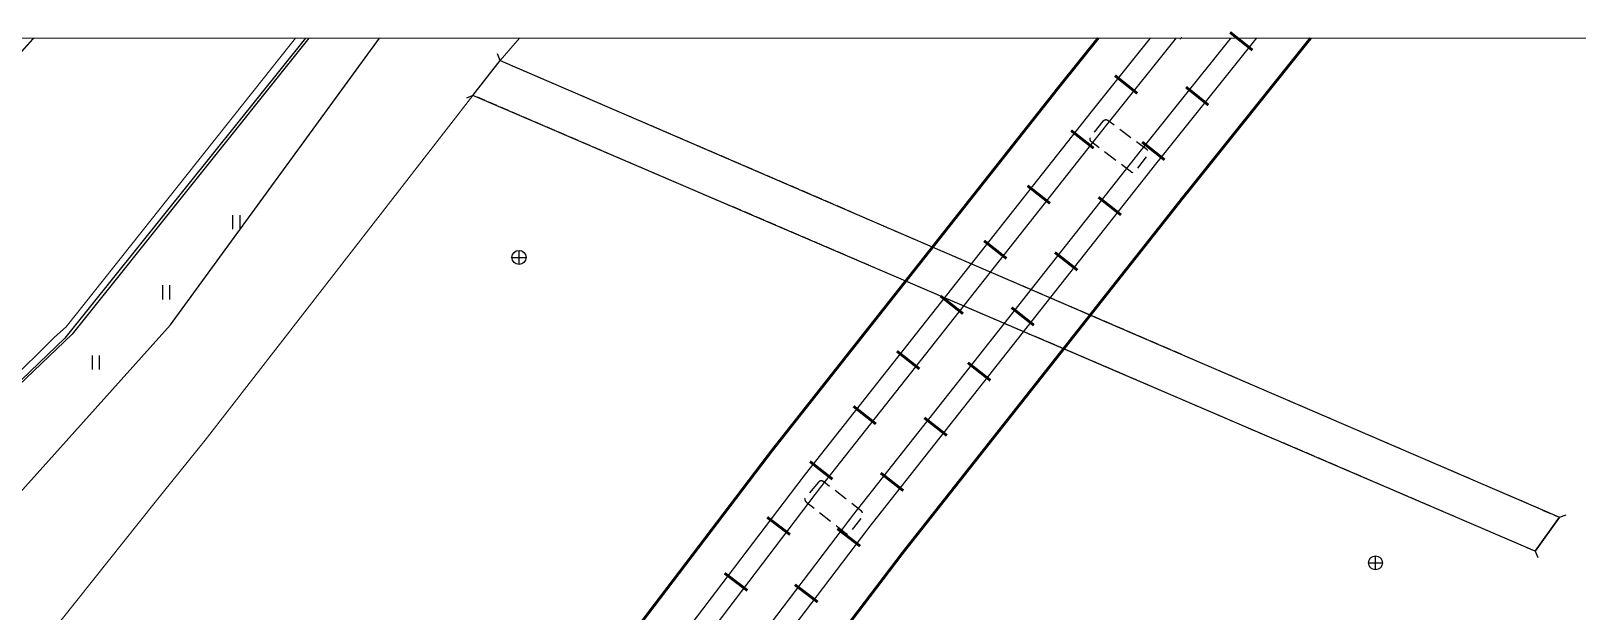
# Model space of a CAD drawing. Extents: x 396500 to 398250, y 1005980 to 1008200.
# Drawn here: x 397168.1 to 397278.1, y 1007089.2 to 1007130.5 of the extents above; entities that cross this region are included whole.
import ezdxf

# ---------------------------------------------------------------- set-up
doc = ezdxf.new("R2010")
doc.units = 0
doc.header["$LTSCALE"] = 0.5
for name, pattern in [('X2', [10, 8, -2]), ('X31', [1.8, 1.2, -0.6]), ('X5', [3, 2, -1])]:
    doc.linetypes.add(name, pattern=pattern)
doc.layers.get('0').update_dxf_attribs({"linetype": 'CONTINUOUS'})
doc.layers.add('ASSIST', color=7, linetype='CONTINUOUS', plot=False)
for name, color, linetype in [('DLSS', 4, 'CONTINUOUS'), ('DMTZ', 3, 'CONTINUOUS'), ('GXYZ', 2, 'CONTINUOUS'), ('JMD', 6, 'CONTINUOUS'), ('SXSS', 5, 'CONTINUOUS'), ('ZBTZ', 3, 'CONTINUOUS')]:
    doc.layers.add(name, color=color, linetype=linetype)
doc.layers.add('绘图层', color=6, linetype='CONTINUOUS', lineweight=5)
doc.linetypes.add('10422', pattern='A,2,[150,AAA.SHX,S=1,R=0,X=0,Y=1],2,[177,AAA.SHX,S=1,R=0,X=0,Y=0.8],1e-09', length=4)
doc.linetypes.add('444', pattern='A,4.5,[145,AAA.SHX,S=1,R=0,X=0,Y=1],4.5,-0.5,[146,AAA.SHX,S=1,R=0,X=0,Y=0],-0.5', length=10)
doc.linetypes.add('833', pattern='A,2,[150,AAA.SHX,S=0.8,R=0,X=0,Y=0.8],2,[150,AAA.SHX,S=2,R=0,X=0,Y=2],1e-11', length=4)

# ---------------------------------------------------------------- blocks, each defined once
blk = doc.blocks.new('gc043')
for p, q in [((-1, 0), (1, 0)), ((0, -1), (0, 1))]:
    blk.add_line(p, q)
blk.add_circle((0, 0), 1)
blk = doc.blocks.new('gc121')
for p, q in [((-0.5, -1), (-0.5, 1)), ((0.5, -1), (0.5, 1))]:
    blk.add_line(p, q)

msp = doc.modelspace()

# ---------------------------------------------------------------- linework, layer by layer
at = {"layer": 'ASSIST', "linetype": 'Continuous', "flags": 128}
for points in [[(397250, 1007104.25), (397199.51, 1007125.92), (397201.44, 1007128.41), (397250, 1007107.46)], [(397242.78, 1007110.57), (397250, 1007107.46)], [(397250, 1007104.25), (397240.88, 1007108.17)], [(397250, 1007107.46), (397276.82, 1007095.89), (397275.08, 1007093.49), (397250, 1007104.25)], [(397250, 1007107.46), (397276.82, 1007095.89), (397275.08, 1007093.49), (397250, 1007104.25)]]:
    msp.add_lwpolyline(points, dxfattribs=at)
at = {"layer": 'DLSS', "linetype": 'Continuous', "lineweight": 0, "const_width": 0.1}
msp.add_lwpolyline([(397067.52, 1007000), (397072.88, 1007006.2), (397081.87, 1007018.24), (397085.74, 1007024.79), (397090.45, 1007031.29), (397101.92, 1007043.06), (397110.66, 1007053.27), (397118.99, 1007065.96), (397129.7, 1007079.28), (397134.55, 1007085.76), (397136.04, 1007088.72), (397142.6, 1007096.84), (397155.68, 1007114.14), (397161.62, 1007122.59), (397168.26, 1007130)], dxfattribs=at)
at = {"layer": 'DLSS', "linetype": 'Continuous', "const_width": 0.2, "elevation": -27.35, "flags": 128}
for points in [[(397244, 1007130), (397241.16, 1007126.46), (397220.77, 1007100.62), (397201.13, 1007074.77), (397180.38, 1007048.99), (397161.18, 1007022.36), (397145.07, 1007000)], [(397250, 1007118.61), (397250.41, 1007119.12), (397259.12, 1007130)], [(397159.62, 1007000), (397170.75, 1007015.45), (397189.77, 1007041.83), (397210.43, 1007067.49), (397230.11, 1007093.39), (397250, 1007118.61)]]:
    msp.add_lwpolyline(points, dxfattribs=at)
at = {"layer": 'DLSS', "color": 7, "linetype": 'X2', "const_width": 0.1, "elevation": -27.35, "flags": 128}
for points in [[(397247.71, 1007130), (397243.43, 1007124.65), (397223.07, 1007098.84), (397203.42, 1007072.98), (397182.68, 1007047.23), (397163.53, 1007020.66), (397148.65, 1007000)], [(397250, 1007123.41), (397255.27, 1007130)], [(397155.92, 1007000), (397168.32, 1007017.21), (397187.38, 1007043.65), (397208.07, 1007069.34), (397227.74, 1007095.23), (397248.06, 1007120.99), (397250, 1007123.41)]]:
    msp.add_lwpolyline(points, dxfattribs=at)
at = {"layer": 'DLSS', "linetype": 'X2', "const_width": 0.1, "elevation": -27.35, "flags": 128}
for points in [[(397249.55, 1007130), (397244.55, 1007123.76), (397224.2, 1007097.97), (397204.55, 1007072.09), (397183.83, 1007046.36), (397164.69, 1007019.82), (397150.41, 1007000)], [(397250, 1007125.71), (397253.44, 1007130)], [(397154.16, 1007000), (397167.15, 1007018.04), (397186.24, 1007044.52), (397206.94, 1007070.22), (397226.6, 1007096.11), (397246.94, 1007121.88), (397250, 1007125.71)]]:
    msp.add_lwpolyline(points, dxfattribs=at)
at = {"layer": 'DLSS', "linetype": 'Continuous', "const_width": 0.2, "flags": 128}
for points in [[(397249.9, 1007129.96), (397249.85, 1007130)], [(397253.38, 1007130.41), (397254.97, 1007129.14)], [(397246.78, 1007126.06), (397245.19, 1007127.33)], [(397250.25, 1007126.51), (397251.84, 1007125.23)], [(397243.67, 1007122.16), (397242.07, 1007123.42)], [(397247.13, 1007122.6), (397248.72, 1007121.33)], [(397240.57, 1007118.23), (397238.97, 1007119.49)], [(397244.02, 1007118.67), (397245.62, 1007117.41)], [(397237.47, 1007114.31), (397235.88, 1007115.57)], [(397240.92, 1007114.74), (397242.52, 1007113.48)], [(397234.38, 1007110.38), (397232.78, 1007111.64)], [(397237.83, 1007110.82), (397239.42, 1007109.56)], [(397231.28, 1007106.45), (397229.68, 1007107.71)], [(397234.73, 1007106.89), (397236.33, 1007105.63)], [(397228.18, 1007102.53), (397226.59, 1007103.79)], [(397231.63, 1007102.97), (397233.23, 1007101.71)], [(397225.09, 1007098.6), (397223.49, 1007099.86)], [(397228.53, 1007099.04), (397230.13, 1007097.78)], [(397222.07, 1007094.66), (397220.45, 1007095.89)], [(397225.44, 1007095.08), (397227.06, 1007093.84)], [(397219.04, 1007090.68), (397217.42, 1007091.91)], [(397222.42, 1007091.09), (397224.04, 1007089.86)]]:
    msp.add_lwpolyline(points, dxfattribs=at)
at = {"layer": 'DLSS', "linetype": 'X5', "flags": 128}
msp.add_lwpolyline([(397244.34, 1007124.08), (397243.42, 1007122.95, 0.393156), (397243.54, 1007122.61), (397246.39, 1007120.46), (397246.49, 1007120.43), (397246.65, 1007120.51), (397247.55, 1007121.71), (397247.58, 1007121.81), (397247.52, 1007121.99), (397247.45, 1007122.07), (397244.69, 1007124.12, 0.399848)], format="xyb", close=True, dxfattribs=at)
at = {"layer": 'DLSS', "linetype": 'X5', "elevation": 17.61, "flags": 128}
msp.add_lwpolyline([(397224.1, 1007098.39), (397223.16, 1007097.29, 0.393156), (397223.27, 1007096.94), (397226.07, 1007094.74), (397226.18, 1007094.7), (397226.34, 1007094.78), (397227.26, 1007095.95), (397227.3, 1007096.06), (397227.24, 1007096.24), (397227.16, 1007096.32), (397224.45, 1007098.43, 0.399848)], format="xyb", close=True, dxfattribs=at)
at = {"layer": 'DMTZ', "linetype": '10422', "lineweight": 0}
for points in [[(397081.74, 1007000), (397086.52, 1007006.76), (397110.35, 1007039.08), (397112.5, 1007041.87), (397115.52, 1007045.84), (397114.62, 1007046.59), (397118.27, 1007051.07), (397119.1, 1007050.58), (397121.91, 1007054.26), (397138.43, 1007075.6), (397148.22, 1007087.92), (397166.4, 1007105.4), (397169.74, 1007108.71), (397170.58, 1007109.44), (397186.5, 1007129.51), (397186.89, 1007130)], [(397187.84, 1007130), (397170.99, 1007108.93), (397161.08, 1007099.46), (397148.82, 1007087.7), (397119.12, 1007049.61), (397118.37, 1007050.17), (397117.65, 1007049.19)], [(397201.44, 1007128.41), (397202.82, 1007130)], [(397121.78, 1007025.25), (397121.18, 1007025.5), (397135.8, 1007044.8), (397159.13, 1007074.68), (397176.91, 1007096.97), (397180.45, 1007101.37), (397199.51, 1007125.92)]]:
    msp.add_lwpolyline(points, dxfattribs=at)
at = {"layer": 'JMD', "linetype": '444', "flags": 128}
msp.add_lwpolyline([(397187.6, 1007130), (397182.68, 1007123.86), (397170.48, 1007108.65), (397155.69, 1007094.45), (397148.5, 1007087.5), (397127.19, 1007060.37)], dxfattribs=at)
at = {"layer": 'SXSS', "linetype": 'Continuous'}
for p, q in [((397201.44, 1007128.41), (397201.25, 1007128.87)), ((397199.51, 1007125.92), (397201.44, 1007128.41)), ((397199.51, 1007125.92), (397199.05, 1007125.73)), ((397275.08, 1007093.49), (397276.82, 1007095.89)), ((397275.08, 1007093.49), (397276.82, 1007095.89)), ((397276.82, 1007095.89), (397277.29, 1007096.07)), ((397276.82, 1007095.89), (397277.29, 1007096.07)), ((397275.08, 1007093.49), (397275.27, 1007093.03)), ((397275.08, 1007093.49), (397275.27, 1007093.03))]:
    msp.add_line(p, q, dxfattribs=at)
at = {"layer": 'SXSS', "linetype": '833', "lineweight": 0, "flags": 128}
msp.add_lwpolyline([(397192.87, 1007130), (397178, 1007109.59), (397155.48, 1007084.5), (397151.42, 1007080.28), (397150.3, 1007078.94), (397148.58, 1007076.42), (397144.02, 1007070.05), (397142.66, 1007068.88), (397140.7, 1007067.89), (397136.74, 1007066.9), (397134.23, 1007066.91), (397132.69, 1007067.02)], dxfattribs=at)
at = {"layer": 'SXSS', "linetype": 'X31', "flags": 128}
for points in [[(397201.44, 1007128.41), (397250, 1007107.46)], [(397250, 1007104.25), (397199.51, 1007125.92)], [(397242.78, 1007110.57), (397250, 1007107.46)], [(397250, 1007104.25), (397240.88, 1007108.17)], [(397250, 1007107.46), (397276.82, 1007095.89)], [(397250, 1007107.46), (397276.82, 1007095.89)], [(397275.08, 1007093.49), (397250, 1007104.25)], [(397275.08, 1007093.49), (397250, 1007104.25)]]:
    msp.add_lwpolyline(points, dxfattribs=at)
at = {"layer": 'ZBTZ', "linetype": 'Continuous', "flags": 128}
msp.add_lwpolyline([(397187.84, 1007130), (397170.99, 1007108.93), (397161.08, 1007099.46), (397148.82, 1007087.7), (397132.69, 1007067.02), (397134.23, 1007066.91), (397136.74, 1007066.9), (397140.7, 1007067.89), (397142.66, 1007068.88), (397144.02, 1007070.05), (397148.58, 1007076.42), (397150.3, 1007078.94), (397151.42, 1007080.28), (397155.48, 1007084.5), (397178, 1007109.59), (397192.87, 1007130)], dxfattribs=at)
at = {"layer": '绘图层', "linetype": 'Continuous', "flags": 128}
msp.add_lwpolyline([(396900, 1007130), (396900, 1006730), (397300, 1006730), (397300, 1007130)], close=True, dxfattribs=at)

# ---------------------------------------------------------------- block references
at = {"layer": 'GXYZ', "linetype": 'Continuous', "xscale": 0.5, "yscale": 0.5}
for p in [(397202.79, 1007114.39, 15.94), (397263.73, 1007092.65, 15.73)]:
    msp.add_blockref('gc043', p, dxfattribs=at)
at = {"layer": 'ZBTZ', "linetype": 'Continuous', "xscale": 0.5, "yscale": 0.5}
for p in [(397182.69, 1007116.9), (397177.69, 1007111.9), (397172.69, 1007106.9)]:
    msp.add_blockref('gc121', p, dxfattribs=at)

doc.saveas('drawing.dxf')
